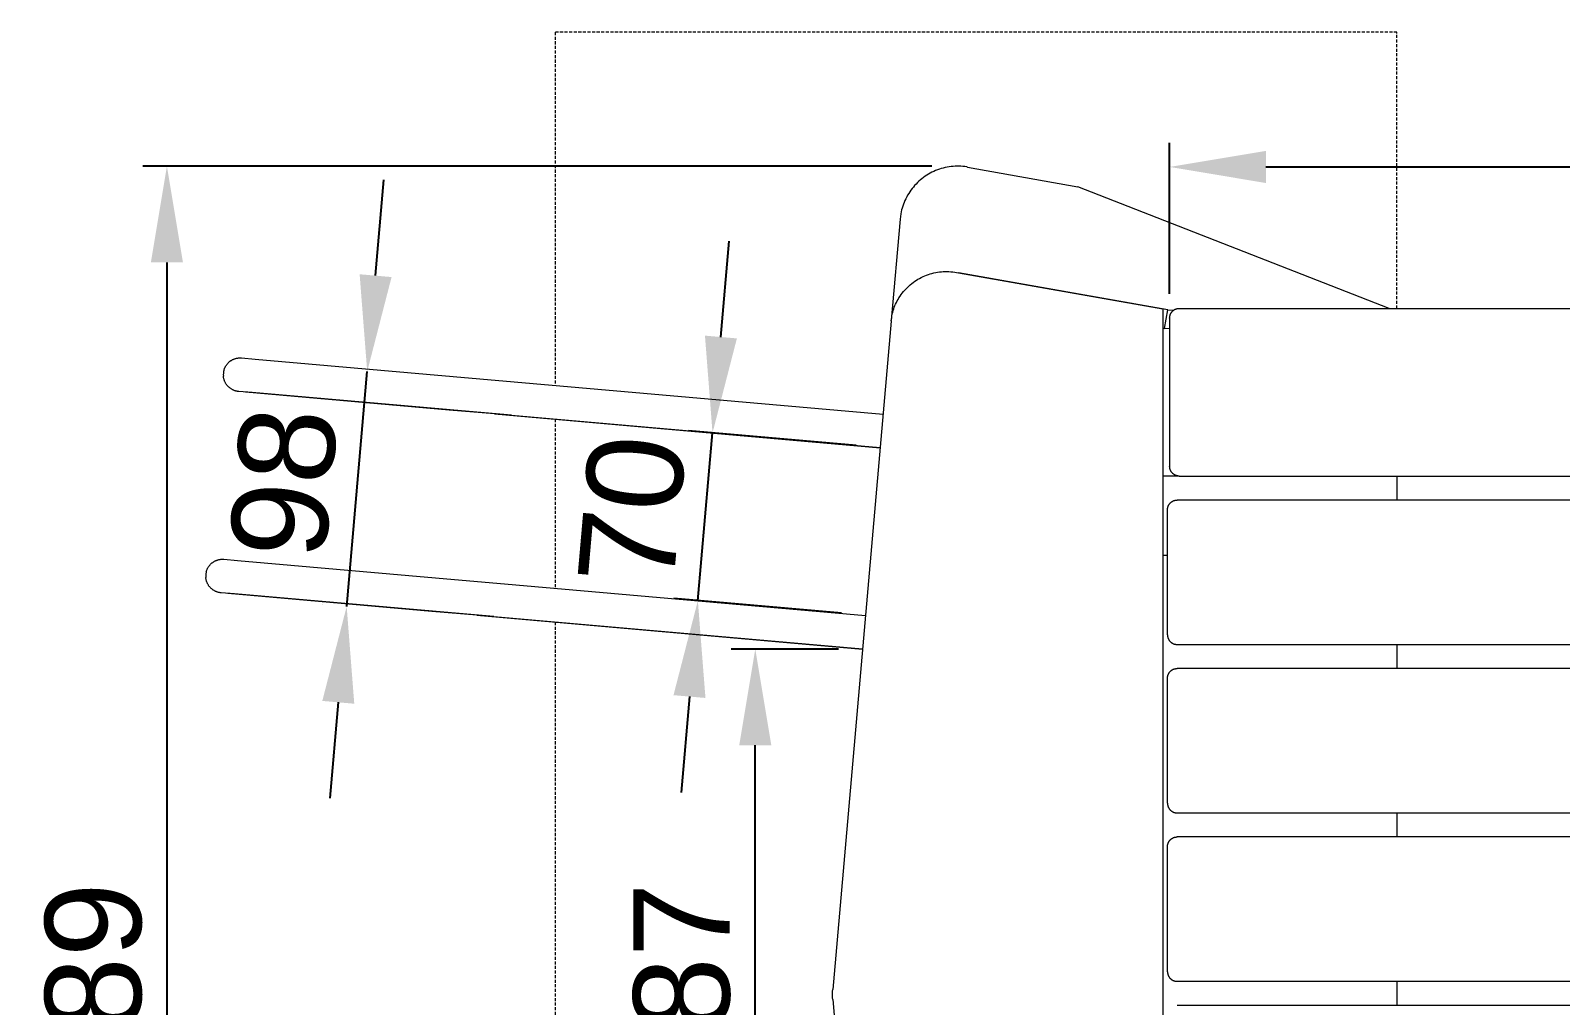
# Model space of a CAD drawing. Header units: millimetres. Extents: x -219 to 4970, y -9 to 3393.
# Drawn here: x -219 to 417, y 1641 to 2046 of the extents above; entities that cross this region are included whole.
import ezdxf

# ---------------------------------------------------------------- set-up
doc = ezdxf.new("R2010")
doc.units = ezdxf.units.MM
doc.linetypes.add('HIDDEN', pattern=[1.905, 1.27, -0.635])
for name, color, linetype, lineweight in [('ZANO_R', 7, 'Continuous', 0), ('ZANO_R_przerywana', 7, 'HIDDEN', 0), ('ZANO_W', 1, 'Continuous', 0)]:
    doc.layers.add(name, color=color, linetype=linetype, lineweight=lineweight)
doc.styles.add('Arial', font='arial.ttf')
doc.styles.get("Standard").update_dxf_attribs({"font": 'ARIALUNI.TTF'})
doc.dimstyles.new('pl i ang', dxfattribs={"dimtxt": 50, "dimasz": 50, "dimexe": 1.25, "dimexo": 0.625, "dimgap": 10, "dimtad": 1, "dimtoh": 1, "dimtxsty": 'Standard', "dimcen": 2.5, "dimclrd": 1, "dimclre": 1, "dimclrt": 1, "dimadec": 0, "dimazin": 0, "dimtfac": 1, "dimtmove": 0, "dimatfit": 3, "dimfxl": 1, "dimarcsym": 1})

# ---------------------------------------------------------------- blocks, each defined once
blk = doc.blocks.new('*D465')
at = {"layer": 'ZANO_W', "color": 1, "lineweight": -2}
for p, q in [((155.45, 1989.3), (-172.62, 1989.3)), ((-162.62, 1949.3), (-162.62, 1340.75)), ((156.28, 1300.75), (-172.62, 1300.75))]:
    blk.add_line(p, q, dxfattribs=at)
at = {"layer": 'ZANO_W', "color": 1}
for points in [[(-155.95, 1949.3), (-169.28, 1949.3), (-162.62, 1989.3)], [(-169.28, 1340.75), (-155.95, 1340.75), (-162.62, 1300.75)]]:
    blk.add_solid(points, dxfattribs=at)
at = {"layer": 'ZANO_W', "color": 1, "insert": (-193.04, 1645.02), "char_height": 40, "attachment_point": 5, "rotation": 90, "style": 'Arial'}
blk.add_mtext('689', dxfattribs=at)
blk = doc.blocks.new('*D466')
at = {"layer": 'ZANO_W', "color": 1, "lineweight": -2}
for p, q in [((67.72, 1918.31), (71.21, 1958.16)), ((123.95, 1873.24), (54.27, 1879.33)), ((58.13, 1808.73), (64.23, 1878.46)), ((117.85, 1803.5), (48.17, 1809.6)), ((54.65, 1768.88), (51.16, 1729.03))]:
    blk.add_line(p, q, dxfattribs=at)
at = {"layer": 'ZANO_W', "color": 1}
for points in [[(61.08, 1918.89), (74.36, 1917.73), (64.23, 1878.46)], [(61.29, 1768.3), (48, 1769.46), (58.13, 1808.73)]]:
    blk.add_solid(points, dxfattribs=at)
at = {"layer": 'ZANO_W', "color": 1, "insert": (30.88, 1846.24), "char_height": 40, "attachment_point": 5, "rotation": 84.99998, "style": 'Arial'}
blk.add_mtext('70', dxfattribs=at)
blk = doc.blocks.new('*D467')
at = {"layer": 'ZANO_W', "color": 1, "lineweight": -2}
for p, q in [((-75.85, 1943.82), (-72.36, 1983.66)), ((-89.3, 1904.84), (-89.3, 1904.84)), ((-87.88, 1806.34), (-79.34, 1903.97)), ((-97.84, 1807.21), (-97.84, 1807.21)), ((-91.36, 1766.49), (-94.85, 1726.64))]:
    blk.add_line(p, q, dxfattribs=at)
at = {"layer": 'ZANO_W', "color": 1}
for points in [[(-82.49, 1944.4), (-69.21, 1943.23), (-79.34, 1903.97)], [(-84.72, 1765.91), (-98.01, 1767.07), (-87.88, 1806.34)]]:
    blk.add_solid(points, dxfattribs=at)
at = {"layer": 'ZANO_W', "color": 1, "insert": (-113.91, 1857.81), "char_height": 40, "attachment_point": 5, "rotation": 85, "style": 'Arial'}
blk.add_mtext('98', dxfattribs=at)
blk = doc.blocks.new('*D468')
at = {"layer": 'ZANO_W', "color": 1, "lineweight": -2}
for p, q in [((116.58, 1788.63), (72, 1788.63)), ((82, 1541.38), (82, 1748.63)), ((116.59, 1501.38), (72, 1501.38))]:
    blk.add_line(p, q, dxfattribs=at)
at = {"layer": 'ZANO_W', "color": 1}
for points in [[(88.67, 1748.63), (75.33, 1748.63), (82, 1788.63)], [(75.33, 1541.38), (88.67, 1541.38), (82, 1501.38)]]:
    blk.add_solid(points, dxfattribs=at)
at = {"layer": 'ZANO_W', "color": 1, "insert": (51.58, 1645), "char_height": 40, "attachment_point": 5, "rotation": 90, "style": 'Arial'}
blk.add_mtext('287', dxfattribs=at)
blk = doc.blocks.new('*D471')
at = {"layer": 'ZANO_W', "color": 1, "lineweight": -2}
for p, q in [((254.28, 1936.2), (254.28, 1998.99)), ((2752.96, 1936.2), (2752.96, 1998.99)), ((294.28, 1988.99), (2712.96, 1988.99))]:
    blk.add_line(p, q, dxfattribs=at)
at = {"layer": 'ZANO_W', "color": 1}
for points in [[(294.28, 1995.66), (294.28, 1982.32), (254.28, 1988.99)], [(2712.96, 1982.32), (2712.96, 1995.66), (2752.96, 1988.99)]]:
    blk.add_solid(points, dxfattribs=at)
at = {"layer": 'ZANO_W', "color": 1, "insert": (1503.62, 2019.41), "char_height": 40, "attachment_point": 5, "style": 'Arial'}
blk.add_mtext('2499', dxfattribs=at)

msp = doc.modelspace()

# ---------------------------------------------------------------- linework, layer by layer
at = {"layer": 'ZANO_R'}
for p, q in [((151.94, 1984.62), (151.28, 1984.12)), ((152.62, 1985.1), (151.94, 1984.62)), ((153.31, 1985.56), (152.62, 1985.1)), ((154.02, 1985.99), (153.31, 1985.56)), ((154.74, 1986.4), (154.02, 1985.99)), ((155.47, 1986.78), (154.74, 1986.4)), ((156.22, 1987.14), (155.47, 1986.78)), ((156.98, 1987.47), (156.22, 1987.14)), ((157.75, 1987.77), (156.98, 1987.47)), ((158.54, 1988.05), (157.75, 1987.77)), ((159.33, 1988.3), (158.54, 1988.05)), ((160.13, 1988.53), (159.33, 1988.3)), ((160.93, 1988.72), (160.13, 1988.53)), ((161.74, 1988.89), (160.93, 1988.72)), ((162.56, 1989.03), (161.74, 1988.89)), ((163.38, 1989.14), (162.56, 1989.03)), ((164.21, 1989.23), (163.38, 1989.14)), ((165.04, 1989.28), (164.21, 1989.23)), ((165.86, 1989.31), (165.04, 1989.28)), ((166.69, 1989.31), (165.86, 1989.31)), ((167.52, 1989.28), (166.69, 1989.31)), ((168.35, 1989.22), (167.52, 1989.28)), ((169.18, 1989.13), (168.35, 1989.22)), ((170, 1989.02), (169.18, 1989.13)), ((170.3, 1988.97), (170, 1989.02)), ((170.3, 1988.97), (216.15, 1980.74)), ((146.23, 1978.66), (145.78, 1977.97)), ((146.7, 1979.34), (146.23, 1978.66)), ((147.2, 1980.01), (146.7, 1979.34)), ((147.72, 1980.65), (147.2, 1980.01)), ((148.26, 1981.28), (147.72, 1980.65)), ((148.83, 1981.89), (148.26, 1981.28)), ((149.41, 1982.48), (148.83, 1981.89)), ((150.01, 1983.04), (149.41, 1982.48)), ((150.64, 1983.59), (150.01, 1983.04)), ((151.28, 1984.12), (150.64, 1983.59)), ((345.52, 1930.2), (216.15, 1980.74)), ((143.08, 1971.93), (142.86, 1971.13)), ((143.32, 1972.72), (143.08, 1971.93)), ((143.59, 1973.5), (143.32, 1972.72)), ((143.89, 1974.28), (143.59, 1973.5)), ((144.22, 1975.04), (143.89, 1974.28)), ((144.57, 1975.79), (144.22, 1975.04)), ((144.95, 1976.53), (144.57, 1975.79)), ((145.35, 1977.25), (144.95, 1976.53)), ((145.78, 1977.97), (145.35, 1977.25)), ((142.22, 1967.35), (138.53, 1925.2)), ((142.51, 1969.5), (142.22, 1967.35)), ((142.67, 1970.32), (142.51, 1969.5)), ((142.86, 1971.13), (142.67, 1970.32)), ((145.81, 1939.49), (146.41, 1940.02)), ((146.41, 1940.02), (147.02, 1940.52)), ((147.02, 1940.52), (147.65, 1941)), ((147.65, 1941), (148.3, 1941.46)), ((148.3, 1941.46), (148.96, 1941.89)), ((148.96, 1941.89), (149.63, 1942.31)), ((149.63, 1942.31), (150.32, 1942.7)), ((150.32, 1942.7), (151.03, 1943.07)), ((151.03, 1943.07), (151.74, 1943.41)), ((151.74, 1943.41), (152.47, 1943.73)), ((152.47, 1943.73), (153.2, 1944.02)), ((153.2, 1944.02), (153.95, 1944.29)), ((153.95, 1944.29), (154.7, 1944.53)), ((154.7, 1944.53), (155.47, 1944.75)), ((155.47, 1944.75), (156.24, 1944.94)), ((156.24, 1944.94), (157.01, 1945.1)), ((157.01, 1945.1), (157.79, 1945.24)), ((157.79, 1945.24), (158.58, 1945.35)), ((158.58, 1945.35), (159.36, 1945.43)), ((159.36, 1945.43), (160.15, 1945.49)), ((160.15, 1945.49), (160.95, 1945.52)), ((160.95, 1945.52), (161.74, 1945.53)), ((161.74, 1945.53), (162.53, 1945.5)), ((162.53, 1945.5), (163.32, 1945.45)), ((163.32, 1945.45), (164.11, 1945.37)), ((164.11, 1945.37), (164.9, 1945.27)), ((164.9, 1945.27), (165.68, 1945.14)), ((165.68, 1945.14), (166.46, 1944.98)), ((166.45, 1944.97), (251.38, 1929.96)), ((253.55, 1929.66), (166.46, 1944.98)), ((140.99, 1933.33), (141.34, 1933.97)), ((141.34, 1933.97), (141.75, 1934.65)), ((141.75, 1934.65), (142.18, 1935.31)), ((142.18, 1935.31), (142.64, 1935.96)), ((142.64, 1935.96), (143.12, 1936.59)), ((143.12, 1936.59), (143.62, 1937.21)), ((143.62, 1937.21), (144.13, 1937.81)), ((144.13, 1937.81), (144.67, 1938.39)), ((144.67, 1938.39), (145.23, 1938.95)), ((145.23, 1938.95), (145.81, 1939.49)), ((138.71, 1926.5), (138.83, 1927.21)), ((138.83, 1927.21), (138.98, 1927.92)), ((138.98, 1927.92), (139.16, 1928.62)), ((139.16, 1928.62), (139.35, 1929.32)), ((139.35, 1929.32), (139.57, 1930.01)), ((139.57, 1930.01), (139.81, 1930.69)), ((139.81, 1930.69), (140.08, 1931.37)), ((140.08, 1931.37), (140.36, 1932.03)), ((140.36, 1932.03), (140.67, 1932.69)), ((140.67, 1932.69), (140.99, 1933.33)), ((251.38, 1929.96), (251.38, 1645.56)), ((252.16, 1921.82), (253.55, 1929.66)), ((253.55, 1929.66), (255.99, 1929.48)), ((254.36, 1927.02), (254.39, 1927.15)), ((254.39, 1927.15), (254.43, 1927.28)), ((254.43, 1927.28), (254.47, 1927.41)), ((254.47, 1927.41), (254.51, 1927.54)), ((254.51, 1927.54), (254.56, 1927.67)), ((254.56, 1927.67), (254.61, 1927.8)), ((254.61, 1927.8), (254.67, 1927.92)), ((254.67, 1927.92), (254.73, 1928.04)), ((254.73, 1928.04), (254.79, 1928.16)), ((254.79, 1928.16), (254.86, 1928.28)), ((254.86, 1928.28), (254.93, 1928.4)), ((254.93, 1928.4), (255.01, 1928.51)), ((255.01, 1928.51), (255.09, 1928.62)), ((255.09, 1928.62), (255.18, 1928.73)), ((255.18, 1928.73), (255.26, 1928.83)), ((255.26, 1928.83), (255.35, 1928.93)), ((255.35, 1928.93), (255.45, 1929.03)), ((255.45, 1929.03), (255.55, 1929.13)), ((255.55, 1929.13), (255.65, 1929.22)), ((255.65, 1929.22), (255.75, 1929.31)), ((255.75, 1929.31), (255.86, 1929.39)), ((255.86, 1929.39), (255.97, 1929.47)), ((255.97, 1929.47), (256.08, 1929.55)), ((256.08, 1929.55), (256.2, 1929.62)), ((256.2, 1929.62), (256.32, 1929.69)), ((256.32, 1929.69), (256.44, 1929.75)), ((256.44, 1929.75), (256.56, 1929.82)), ((256.56, 1929.82), (256.68, 1929.87)), ((256.68, 1929.87), (256.81, 1929.92)), ((256.81, 1929.92), (256.94, 1929.97)), ((256.94, 1929.97), (257.07, 1930.02)), ((257.07, 1930.02), (257.2, 1930.05)), ((257.2, 1930.05), (257.33, 1930.09)), ((257.33, 1930.09), (257.46, 1930.12)), ((257.46, 1930.12), (257.6, 1930.14)), ((257.6, 1930.14), (257.73, 1930.17)), ((257.73, 1930.17), (257.87, 1930.18)), ((257.87, 1930.18), (258.01, 1930.19)), ((258.01, 1930.19), (258.14, 1930.2)), ((258.14, 1930.2), (258.28, 1930.2)), ((258.28, 1930.2), (2748.96, 1930.2)), ((138.51, 1924.9), (114.2, 1647.13)), ((138.52, 1925.06), (138.6, 1925.78)), ((138.6, 1925.78), (138.71, 1926.5)), ((251.38, 1921.96), (252.16, 1921.82)), ((254.28, 1921.67), (252.16, 1921.82)), ((254.28, 1926.34), (254.29, 1926.48)), ((254.28, 1926.2), (254.28, 1926.34)), ((254.28, 1926.2), (254.28, 1864.53)), ((254.29, 1926.48), (254.3, 1926.61)), ((254.3, 1926.61), (254.32, 1926.75)), ((254.32, 1926.75), (254.34, 1926.88)), ((254.34, 1926.88), (254.36, 1927.02)), ((-136.7, 1907.98), (-136.56, 1908.1)), ((-136.56, 1908.1), (-136.42, 1908.21)), ((-136.42, 1908.21), (-136.27, 1908.32)), ((-136.27, 1908.32), (-136.12, 1908.42)), ((-136.12, 1908.42), (-135.97, 1908.52)), ((-135.97, 1908.52), (-135.82, 1908.62)), ((-135.82, 1908.62), (-135.67, 1908.71)), ((-135.67, 1908.71), (-135.48, 1908.81)), ((-135.48, 1908.81), (-135.3, 1908.91)), ((-135.3, 1908.91), (-135.11, 1909)), ((-135.11, 1909), (-134.92, 1909.08)), ((-134.92, 1909.08), (-134.73, 1909.16)), ((-134.73, 1909.16), (-134.53, 1909.24)), ((-134.53, 1909.24), (-134.33, 1909.31)), ((-134.33, 1909.31), (-134.13, 1909.37)), ((-134.13, 1909.37), (-133.93, 1909.42)), ((-133.93, 1909.42), (-133.72, 1909.47)), ((-133.72, 1909.47), (-133.52, 1909.52)), ((-133.52, 1909.52), (-133.31, 1909.56)), ((-133.31, 1909.56), (-133.1, 1909.59)), ((-133.1, 1909.59), (-132.89, 1909.61)), ((-132.89, 1909.61), (-132.68, 1909.63)), ((-132.68, 1909.63), (-132.47, 1909.64)), ((-132.47, 1909.64), (-132.26, 1909.65)), ((-132.26, 1909.65), (-132.06, 1909.65)), ((-132.06, 1909.65), (-131.85, 1909.64)), ((-131.85, 1909.64), (-131.64, 1909.63)), ((-131.64, 1909.63), (-125.96, 1909.14)), ((-125.96, 1909.14), (-32.53, 1900.98)), ((-139.15, 1903.02), (-139.16, 1902.78)), ((-139.16, 1902.78), (-139.16, 1902.53)), ((-139.16, 1902.53), (-139.15, 1902.29)), ((-139.13, 1903.26), (-139.15, 1903.02)), ((-139.15, 1902.29), (-139.13, 1902.05)), ((-139.11, 1903.5), (-139.13, 1903.26)), ((-139.11, 1901.81), (-139.13, 1902.05)), ((-139.07, 1903.74), (-139.11, 1903.5)), ((-139.08, 1901.57), (-139.11, 1901.81)), ((-139.03, 1903.98), (-139.07, 1903.74)), ((-138.98, 1904.22), (-139.03, 1903.98)), ((-138.92, 1904.45), (-138.98, 1904.22)), ((-138.92, 1904.45), (-138.86, 1904.67)), ((-138.86, 1904.67), (-138.8, 1904.88)), ((-138.8, 1904.88), (-138.72, 1905.09)), ((-138.72, 1905.09), (-138.64, 1905.3)), ((-138.64, 1905.3), (-138.55, 1905.5)), ((-138.55, 1905.5), (-138.46, 1905.71)), ((-138.46, 1905.71), (-138.36, 1905.91)), ((-138.36, 1905.91), (-138.25, 1906.1)), ((-138.25, 1906.1), (-138.13, 1906.3)), ((-138.13, 1906.3), (-138.01, 1906.49)), ((-138.01, 1906.49), (-137.89, 1906.67)), ((-137.89, 1906.67), (-137.76, 1906.86)), ((-137.76, 1906.86), (-137.62, 1907.03)), ((-137.62, 1907.03), (-137.48, 1907.2)), ((-137.48, 1907.2), (-137.33, 1907.37)), ((-137.33, 1907.37), (-137.18, 1907.53)), ((-137.18, 1907.53), (-137.01, 1907.7)), ((-137.01, 1907.7), (-136.83, 1907.86)), ((-136.83, 1907.86), (-136.7, 1907.98)), ((-139.04, 1901.34), (-139.08, 1901.57)), ((-138.99, 1901.1), (-139.04, 1901.34)), ((-138.93, 1900.87), (-138.99, 1901.1)), ((-138.86, 1900.64), (-138.93, 1900.87)), ((-138.79, 1900.41), (-138.86, 1900.64)), ((-138.71, 1900.19), (-138.79, 1900.41)), ((-138.62, 1899.96), (-138.71, 1900.19)), ((-138.53, 1899.74), (-138.62, 1899.96)), ((-138.42, 1899.53), (-138.53, 1899.74)), ((-138.31, 1899.31), (-138.42, 1899.53)), ((-138.2, 1899.11), (-138.31, 1899.31)), ((-138.07, 1898.9), (-138.2, 1899.11)), ((-137.94, 1898.7), (-138.07, 1898.9)), ((-137.8, 1898.51), (-137.94, 1898.7)), ((-137.65, 1898.31), (-137.8, 1898.51)), ((-137.5, 1898.13), (-137.65, 1898.31)), ((-137.35, 1897.95), (-137.5, 1898.13)), ((-137.18, 1897.77), (-137.35, 1897.95)), ((-137.01, 1897.61), (-137.18, 1897.77)), ((-136.84, 1897.44), (-137.01, 1897.61)), ((-136.65, 1897.29), (-136.84, 1897.44)), ((-136.47, 1897.13), (-136.65, 1897.29)), ((-136.28, 1896.99), (-136.47, 1897.13)), ((-136.08, 1896.85), (-136.28, 1896.99)), ((-135.88, 1896.72), (-136.08, 1896.85)), ((-135.68, 1896.6), (-135.88, 1896.72)), ((-135.47, 1896.48), (-135.68, 1896.6)), ((-135.25, 1896.37), (-135.47, 1896.48)), ((-135.04, 1896.27), (-135.25, 1896.37)), ((-134.82, 1896.17), (-135.04, 1896.27)), ((-134.59, 1896.09), (-134.82, 1896.17)), ((-134.37, 1896.01), (-134.59, 1896.09)), ((-134.14, 1895.94), (-134.37, 1896.01)), ((-133.91, 1895.87), (-134.14, 1895.94)), ((-133.67, 1895.82), (-133.91, 1895.87)), ((-133.44, 1895.77), (-133.67, 1895.82)), ((-133.2, 1895.73), (-133.44, 1895.77)), ((-132.97, 1895.7), (-133.2, 1895.73)), ((-132.73, 1895.67), (-132.97, 1895.7)), ((-127.18, 1895.19), (-132.73, 1895.67)), ((-45.2, 1887.98), (-129.9, 1895.42)), ((-32.53, 1900.98), (-18.19, 1899.72)), ((-18.19, 1899.72), (135.13, 1886.31)), ((-33.74, 1887.03), (-127.18, 1895.19)), ((-26.48, 1886.34), (-45.2, 1887.98)), ((-19.41, 1885.78), (-33.74, 1887.03)), ((-26.48, 1886.34), (133.91, 1872.31)), ((-19.41, 1885.78), (133.91, 1872.36)), ((254.28, 1864.39), (254.28, 1864.53)), ((254.29, 1864.26), (254.28, 1864.39)), ((254.3, 1864.12), (254.29, 1864.26)), ((254.32, 1863.99), (254.3, 1864.12)), ((254.34, 1863.85), (254.32, 1863.99)), ((254.36, 1863.72), (254.34, 1863.85)), ((254.39, 1863.58), (254.36, 1863.72)), ((254.43, 1863.45), (254.39, 1863.58)), ((258.28, 1860.53), (251.38, 1860.53)), ((254.47, 1863.32), (254.43, 1863.45)), ((254.51, 1863.19), (254.47, 1863.32)), ((254.56, 1863.06), (254.51, 1863.19)), ((254.61, 1862.94), (254.56, 1863.06)), ((254.67, 1862.81), (254.61, 1862.94)), ((254.73, 1862.69), (254.67, 1862.81)), ((254.79, 1862.57), (254.73, 1862.69)), ((254.86, 1862.45), (254.79, 1862.57)), ((254.93, 1862.34), (254.86, 1862.45)), ((255.01, 1862.22), (254.93, 1862.34)), ((255.09, 1862.11), (255.01, 1862.22)), ((255.18, 1862.01), (255.09, 1862.11)), ((255.26, 1861.9), (255.18, 1862.01)), ((255.35, 1861.8), (255.26, 1861.9)), ((255.45, 1861.7), (255.35, 1861.8)), ((255.55, 1861.61), (255.45, 1861.7)), ((255.65, 1861.52), (255.55, 1861.61)), ((255.75, 1861.43), (255.65, 1861.52)), ((255.86, 1861.34), (255.75, 1861.43)), ((255.97, 1861.26), (255.86, 1861.34)), ((256.08, 1861.19), (255.97, 1861.26)), ((256.2, 1861.11), (256.08, 1861.19)), ((256.32, 1861.04), (256.2, 1861.11)), ((256.44, 1860.98), (256.32, 1861.04)), ((256.56, 1860.92), (256.44, 1860.98)), ((256.68, 1860.86), (256.56, 1860.92)), ((256.81, 1860.81), (256.68, 1860.86)), ((256.94, 1860.76), (256.81, 1860.81)), ((257.07, 1860.72), (256.94, 1860.76)), ((257.2, 1860.68), (257.07, 1860.72)), ((257.33, 1860.64), (257.2, 1860.68)), ((257.46, 1860.61), (257.33, 1860.64)), ((257.6, 1860.59), (257.46, 1860.61)), ((257.73, 1860.57), (257.6, 1860.59)), ((257.87, 1860.55), (257.73, 1860.57)), ((258.01, 1860.54), (257.87, 1860.55)), ((258.14, 1860.53), (258.01, 1860.54)), ((258.28, 1860.53), (258.14, 1860.53)), ((258.28, 1860.53), (515.82, 1860.53)), ((348.79, 1860.53), (348.79, 1850.53)), ((253.38, 1846.67), (253.39, 1846.8)), ((253.38, 1846.53), (253.38, 1846.67)), ((253.38, 1794.53), (253.38, 1846.53)), ((253.39, 1846.8), (253.4, 1846.94)), ((253.4, 1846.94), (253.41, 1847.07)), ((253.41, 1847.07), (253.44, 1847.21)), ((253.44, 1847.21), (253.46, 1847.34)), ((253.46, 1847.34), (253.49, 1847.48)), ((253.49, 1847.48), (253.53, 1847.61)), ((253.53, 1847.61), (253.56, 1847.74)), ((253.56, 1847.74), (253.61, 1847.87)), ((253.61, 1847.87), (253.66, 1848)), ((253.66, 1848), (253.71, 1848.12)), ((253.71, 1848.12), (253.77, 1848.25)), ((253.77, 1848.25), (253.83, 1848.37)), ((253.83, 1848.37), (253.89, 1848.49)), ((253.89, 1848.49), (253.96, 1848.61)), ((253.96, 1848.61), (254.03, 1848.72)), ((254.03, 1848.72), (254.11, 1848.84)), ((254.11, 1848.84), (254.19, 1848.95)), ((254.19, 1848.95), (254.27, 1849.05)), ((254.27, 1849.05), (254.36, 1849.16)), ((254.36, 1849.16), (254.45, 1849.26)), ((254.45, 1849.26), (254.55, 1849.36)), ((254.55, 1849.36), (254.65, 1849.45)), ((254.65, 1849.45), (254.75, 1849.54)), ((254.75, 1849.54), (254.85, 1849.63)), ((254.85, 1849.63), (254.96, 1849.72)), ((254.96, 1849.72), (255.07, 1849.8)), ((255.07, 1849.8), (255.18, 1849.87)), ((255.18, 1849.87), (255.3, 1849.95)), ((255.3, 1849.95), (255.42, 1850.02)), ((255.42, 1850.02), (255.54, 1850.08)), ((255.54, 1850.08), (255.66, 1850.14)), ((255.66, 1850.14), (255.78, 1850.2)), ((255.78, 1850.2), (255.91, 1850.25)), ((255.91, 1850.25), (256.04, 1850.3)), ((256.04, 1850.3), (256.17, 1850.34)), ((256.17, 1850.34), (256.3, 1850.38)), ((256.3, 1850.38), (256.43, 1850.42)), ((256.43, 1850.42), (256.56, 1850.45)), ((256.56, 1850.45), (256.7, 1850.47)), ((256.7, 1850.47), (256.83, 1850.49)), ((256.83, 1850.49), (256.97, 1850.51)), ((256.97, 1850.51), (257.1, 1850.52)), ((257.1, 1850.52), (257.24, 1850.53)), ((257.24, 1850.53), (257.38, 1850.53)), ((511.64, 1850.53), (257.38, 1850.53)), ((-142.43, 1825.32), (-142.24, 1825.4)), ((-142.24, 1825.4), (-142.05, 1825.48)), ((-142.05, 1825.48), (-141.85, 1825.56)), ((-141.85, 1825.56), (-141.65, 1825.62)), ((-141.65, 1825.62), (-141.45, 1825.69)), ((-141.45, 1825.69), (-141.25, 1825.74)), ((-141.25, 1825.74), (-141.05, 1825.79)), ((-141.05, 1825.79), (-140.84, 1825.84)), ((-140.84, 1825.84), (-140.63, 1825.88)), ((-140.63, 1825.88), (-140.42, 1825.91)), ((-140.42, 1825.91), (-140.21, 1825.93)), ((-140.21, 1825.93), (-140, 1825.95)), ((-140, 1825.95), (-139.79, 1825.96)), ((-139.79, 1825.96), (-139.58, 1825.97)), ((-139.58, 1825.97), (-139.38, 1825.97)), ((-139.38, 1825.97), (-139.17, 1825.96)), ((-139.17, 1825.96), (-138.96, 1825.95)), ((-138.96, 1825.95), (-133.28, 1825.46)), ((-133.28, 1825.46), (-39.85, 1817.3)), ((253.38, 1827.53), (251.38, 1827.53)), ((-146.47, 1819.34), (-146.48, 1819.1)), ((-146.48, 1819.1), (-146.48, 1818.85)), ((-146.45, 1819.58), (-146.47, 1819.34)), ((-146.43, 1819.82), (-146.45, 1819.58)), ((-146.39, 1820.06), (-146.43, 1819.82)), ((-146.35, 1820.3), (-146.39, 1820.06)), ((-146.3, 1820.54), (-146.35, 1820.3)), ((-146.24, 1820.77), (-146.3, 1820.54)), ((-146.24, 1820.77), (-146.18, 1820.99)), ((-146.18, 1820.99), (-146.12, 1821.2)), ((-146.12, 1821.2), (-146.04, 1821.41)), ((-146.04, 1821.41), (-145.96, 1821.62)), ((-145.96, 1821.62), (-145.87, 1821.82)), ((-145.87, 1821.82), (-145.78, 1822.03)), ((-145.78, 1822.03), (-145.68, 1822.23)), ((-145.68, 1822.23), (-145.57, 1822.42)), ((-145.57, 1822.42), (-145.46, 1822.62)), ((-145.46, 1822.62), (-145.33, 1822.81)), ((-145.33, 1822.81), (-145.21, 1822.99)), ((-145.21, 1822.99), (-145.08, 1823.17)), ((-145.08, 1823.17), (-144.94, 1823.35)), ((-144.94, 1823.35), (-144.8, 1823.52)), ((-144.8, 1823.52), (-144.65, 1823.69)), ((-144.65, 1823.69), (-144.5, 1823.85)), ((-144.5, 1823.85), (-144.33, 1824.02)), ((-144.33, 1824.02), (-144.16, 1824.18)), ((-144.16, 1824.18), (-144.02, 1824.3)), ((-144.02, 1824.3), (-143.88, 1824.41)), ((-143.88, 1824.41), (-143.74, 1824.53)), ((-143.74, 1824.53), (-143.59, 1824.63)), ((-143.59, 1824.63), (-143.45, 1824.74)), ((-143.45, 1824.74), (-143.3, 1824.84)), ((-143.3, 1824.84), (-143.14, 1824.94)), ((-143.14, 1824.94), (-142.99, 1825.03)), ((-142.99, 1825.03), (-142.81, 1825.13)), ((-142.81, 1825.13), (-142.62, 1825.23)), ((-142.62, 1825.23), (-142.43, 1825.32)), ((-146.48, 1818.85), (-146.47, 1818.61)), ((-146.47, 1818.61), (-146.45, 1818.37)), ((-146.43, 1818.13), (-146.45, 1818.37)), ((-146.4, 1817.89), (-146.43, 1818.13)), ((-146.36, 1817.66), (-146.4, 1817.89)), ((-146.31, 1817.42), (-146.36, 1817.66)), ((-146.25, 1817.19), (-146.31, 1817.42)), ((-146.19, 1816.96), (-146.25, 1817.19)), ((-146.11, 1816.73), (-146.19, 1816.96)), ((-146.03, 1816.51), (-146.11, 1816.73)), ((-145.94, 1816.28), (-146.03, 1816.51)), ((-145.85, 1816.06), (-145.94, 1816.28)), ((-145.74, 1815.85), (-145.85, 1816.06)), ((-145.63, 1815.63), (-145.74, 1815.85)), ((-145.52, 1815.43), (-145.63, 1815.63)), ((-145.39, 1815.22), (-145.52, 1815.43)), ((-145.26, 1815.02), (-145.39, 1815.22)), ((-145.12, 1814.83), (-145.26, 1815.02)), ((-144.98, 1814.63), (-145.12, 1814.83)), ((-144.82, 1814.45), (-144.98, 1814.63)), ((-144.67, 1814.27), (-144.82, 1814.45)), ((-144.5, 1814.09), (-144.67, 1814.27)), ((-144.33, 1813.92), (-144.5, 1814.09)), ((-144.16, 1813.76), (-144.33, 1813.92)), ((-143.98, 1813.6), (-144.16, 1813.76)), ((-143.79, 1813.45), (-143.98, 1813.6)), ((-143.6, 1813.31), (-143.79, 1813.45)), ((-143.4, 1813.17), (-143.6, 1813.31)), ((-143.2, 1813.04), (-143.4, 1813.17)), ((-143, 1812.92), (-143.2, 1813.04)), ((-142.79, 1812.8), (-143, 1812.92)), ((-142.57, 1812.69), (-142.79, 1812.8)), ((-142.36, 1812.59), (-142.57, 1812.69)), ((-39.85, 1817.3), (-25.51, 1816.04)), ((-25.51, 1816.04), (127.81, 1802.63)), ((-142.14, 1812.49), (-142.36, 1812.59)), ((-141.91, 1812.41), (-142.14, 1812.49)), ((-141.69, 1812.33), (-141.91, 1812.41)), ((-141.46, 1812.26), (-141.69, 1812.33)), ((-141.23, 1812.19), (-141.46, 1812.26)), ((-140.99, 1812.14), (-141.23, 1812.19)), ((-140.76, 1812.09), (-140.99, 1812.14)), ((-140.52, 1812.05), (-140.76, 1812.09)), ((-140.29, 1812.02), (-140.52, 1812.05)), ((-140.05, 1811.99), (-140.29, 1812.02)), ((-134.5, 1811.51), (-140.05, 1811.99)), ((-52.52, 1804.3), (-137.22, 1811.74)), ((-41.07, 1803.35), (-134.5, 1811.51)), ((-33.8, 1802.66), (-52.52, 1804.3)), ((-26.73, 1802.1), (-41.07, 1803.35)), ((-33.8, 1802.66), (126.58, 1788.63)), ((-26.73, 1802.1), (126.59, 1788.68)), ((253.38, 1794.53), (253.38, 1794.39)), ((253.38, 1794.39), (253.39, 1794.26)), ((253.39, 1794.26), (253.4, 1794.12)), ((253.4, 1794.12), (253.41, 1793.99)), ((253.41, 1793.99), (253.44, 1793.85)), ((253.44, 1793.85), (253.46, 1793.72)), ((253.46, 1793.72), (253.49, 1793.58)), ((253.49, 1793.58), (253.53, 1793.45)), ((253.53, 1793.45), (253.56, 1793.32)), ((253.56, 1793.32), (253.61, 1793.19)), ((253.61, 1793.19), (253.66, 1793.06)), ((253.66, 1793.06), (253.71, 1792.94)), ((253.71, 1792.94), (253.77, 1792.81)), ((253.77, 1792.81), (253.83, 1792.69)), ((253.83, 1792.69), (253.89, 1792.57)), ((253.89, 1792.57), (253.96, 1792.45)), ((253.96, 1792.45), (254.03, 1792.34)), ((254.03, 1792.34), (254.11, 1792.22)), ((254.11, 1792.22), (254.19, 1792.11)), ((254.19, 1792.11), (254.27, 1792.01)), ((254.27, 1792.01), (254.36, 1791.9)), ((254.36, 1791.9), (254.45, 1791.8)), ((254.45, 1791.8), (254.55, 1791.7)), ((254.55, 1791.7), (254.65, 1791.61)), ((254.65, 1791.61), (254.75, 1791.52)), ((254.75, 1791.52), (254.85, 1791.43)), ((254.85, 1791.43), (254.96, 1791.34)), ((254.96, 1791.34), (255.07, 1791.26)), ((255.07, 1791.26), (255.18, 1791.19)), ((255.18, 1791.19), (255.3, 1791.11)), ((255.3, 1791.11), (255.42, 1791.04)), ((255.42, 1791.04), (255.54, 1790.98)), ((255.54, 1790.98), (255.66, 1790.92)), ((255.66, 1790.92), (255.78, 1790.86)), ((255.78, 1790.86), (255.91, 1790.81)), ((255.91, 1790.81), (256.04, 1790.76)), ((256.04, 1790.76), (256.17, 1790.72)), ((256.17, 1790.72), (256.3, 1790.68)), ((256.3, 1790.68), (256.43, 1790.64)), ((256.43, 1790.64), (256.56, 1790.61)), ((256.56, 1790.61), (256.7, 1790.59)), ((256.7, 1790.59), (256.83, 1790.57)), ((256.83, 1790.57), (256.97, 1790.55)), ((256.97, 1790.55), (257.1, 1790.54)), ((257.1, 1790.54), (257.24, 1790.53)), ((257.24, 1790.53), (257.38, 1790.53)), ((257.38, 1790.53), (2747.38, 1790.53)), ((348.79, 1790.53), (348.79, 1780.53)), ((253.38, 1776.67), (253.39, 1776.8)), ((253.38, 1776.53), (253.38, 1776.67)), ((253.38, 1724.53), (253.38, 1776.53)), ((253.39, 1776.8), (253.4, 1776.94)), ((253.4, 1776.94), (253.41, 1777.07)), ((253.41, 1777.07), (253.44, 1777.21)), ((253.44, 1777.21), (253.46, 1777.34)), ((253.46, 1777.34), (253.49, 1777.48)), ((253.49, 1777.48), (253.53, 1777.61)), ((253.53, 1777.61), (253.56, 1777.74)), ((253.56, 1777.74), (253.61, 1777.87)), ((253.61, 1777.87), (253.66, 1778)), ((253.66, 1778), (253.71, 1778.12)), ((253.71, 1778.12), (253.77, 1778.25)), ((253.77, 1778.25), (253.83, 1778.37)), ((253.83, 1778.37), (253.89, 1778.49)), ((253.89, 1778.49), (253.96, 1778.61)), ((253.96, 1778.61), (254.03, 1778.72)), ((254.03, 1778.72), (254.11, 1778.84)), ((254.11, 1778.84), (254.19, 1778.95)), ((254.19, 1778.95), (254.27, 1779.05)), ((254.27, 1779.05), (254.36, 1779.16)), ((254.36, 1779.16), (254.45, 1779.26)), ((254.45, 1779.26), (254.55, 1779.36)), ((254.55, 1779.36), (254.65, 1779.45)), ((254.65, 1779.45), (254.75, 1779.54)), ((254.75, 1779.54), (254.85, 1779.63)), ((254.85, 1779.63), (254.96, 1779.72)), ((254.96, 1779.72), (255.07, 1779.8)), ((255.07, 1779.8), (255.18, 1779.87)), ((255.18, 1779.87), (255.3, 1779.95)), ((255.3, 1779.95), (255.42, 1780.02)), ((255.42, 1780.02), (255.54, 1780.08)), ((255.54, 1780.08), (255.66, 1780.14)), ((255.66, 1780.14), (255.78, 1780.2)), ((255.78, 1780.2), (255.91, 1780.25)), ((255.91, 1780.25), (256.04, 1780.3)), ((256.04, 1780.3), (256.17, 1780.34)), ((256.17, 1780.34), (256.3, 1780.38)), ((256.3, 1780.38), (256.43, 1780.42)), ((256.43, 1780.42), (256.56, 1780.45)), ((256.56, 1780.45), (256.7, 1780.47)), ((256.7, 1780.47), (256.83, 1780.49)), ((256.83, 1780.49), (256.97, 1780.51)), ((256.97, 1780.51), (257.1, 1780.52)), ((257.1, 1780.52), (257.24, 1780.53)), ((257.24, 1780.53), (257.38, 1780.53)), ((2747.38, 1780.53), (257.38, 1780.53)), ((253.38, 1724.53), (253.38, 1724.39)), ((253.38, 1724.39), (253.39, 1724.26)), ((253.39, 1724.26), (253.4, 1724.12)), ((253.4, 1724.12), (253.41, 1723.99)), ((253.41, 1723.99), (253.44, 1723.85)), ((253.44, 1723.85), (253.46, 1723.72)), ((253.46, 1723.72), (253.49, 1723.58)), ((253.49, 1723.58), (253.53, 1723.45)), ((253.53, 1723.45), (253.56, 1723.32)), ((253.56, 1723.32), (253.61, 1723.19)), ((253.61, 1723.19), (253.66, 1723.06)), ((253.66, 1723.06), (253.71, 1722.94)), ((253.71, 1722.94), (253.77, 1722.81)), ((253.77, 1722.81), (253.83, 1722.69)), ((253.83, 1722.69), (253.89, 1722.57)), ((253.89, 1722.57), (253.96, 1722.45)), ((253.96, 1722.45), (254.03, 1722.34)), ((254.03, 1722.34), (254.11, 1722.22)), ((254.11, 1722.22), (254.19, 1722.11)), ((254.19, 1722.11), (254.27, 1722.01)), ((254.27, 1722.01), (254.36, 1721.9)), ((254.36, 1721.9), (254.45, 1721.8)), ((254.45, 1721.8), (254.55, 1721.7)), ((254.55, 1721.7), (254.65, 1721.61)), ((254.65, 1721.61), (254.75, 1721.52)), ((254.75, 1721.52), (254.85, 1721.43)), ((254.85, 1721.43), (254.96, 1721.34)), ((254.96, 1721.34), (255.07, 1721.26)), ((255.07, 1721.26), (255.18, 1721.19)), ((255.18, 1721.19), (255.3, 1721.11)), ((255.3, 1721.11), (255.42, 1721.04)), ((255.42, 1721.04), (255.54, 1720.98)), ((255.54, 1720.98), (255.66, 1720.92)), ((255.66, 1720.92), (255.78, 1720.86)), ((255.78, 1720.86), (255.91, 1720.81)), ((255.91, 1720.81), (256.04, 1720.76)), ((256.04, 1720.76), (256.17, 1720.72)), ((256.17, 1720.72), (256.3, 1720.68)), ((256.3, 1720.68), (256.43, 1720.64)), ((256.43, 1720.64), (256.56, 1720.61)), ((256.56, 1720.61), (256.7, 1720.59)), ((256.7, 1720.59), (256.83, 1720.57)), ((256.83, 1720.57), (256.97, 1720.55)), ((256.97, 1720.55), (257.1, 1720.54)), ((257.1, 1720.54), (257.24, 1720.53)), ((257.24, 1720.53), (257.38, 1720.53)), ((257.38, 1720.53), (2747.38, 1720.53)), ((348.79, 1720.53), (348.79, 1710.53)), ((253.38, 1706.67), (253.39, 1706.8)), ((253.38, 1706.53), (253.38, 1706.67)), ((253.38, 1654.53), (253.38, 1706.53)), ((253.39, 1706.8), (253.4, 1706.94)), ((253.4, 1706.94), (253.41, 1707.07)), ((253.41, 1707.07), (253.44, 1707.21)), ((253.44, 1707.21), (253.46, 1707.34)), ((253.46, 1707.34), (253.49, 1707.48)), ((253.49, 1707.48), (253.53, 1707.61)), ((253.53, 1707.61), (253.56, 1707.74)), ((253.56, 1707.74), (253.61, 1707.87)), ((253.61, 1707.87), (253.66, 1708)), ((253.66, 1708), (253.71, 1708.12)), ((253.71, 1708.12), (253.77, 1708.25)), ((253.77, 1708.25), (253.83, 1708.37)), ((253.83, 1708.37), (253.89, 1708.49)), ((253.89, 1708.49), (253.96, 1708.61)), ((253.96, 1708.61), (254.03, 1708.72)), ((254.03, 1708.72), (254.11, 1708.84)), ((254.11, 1708.84), (254.19, 1708.95)), ((254.19, 1708.95), (254.27, 1709.05)), ((254.27, 1709.05), (254.36, 1709.16)), ((254.36, 1709.16), (254.45, 1709.26)), ((254.45, 1709.26), (254.55, 1709.36)), ((254.55, 1709.36), (254.65, 1709.45)), ((254.65, 1709.45), (254.75, 1709.54)), ((254.75, 1709.54), (254.85, 1709.63)), ((254.85, 1709.63), (254.96, 1709.72)), ((254.96, 1709.72), (255.07, 1709.8)), ((255.07, 1709.8), (255.18, 1709.87)), ((255.18, 1709.87), (255.3, 1709.95)), ((255.3, 1709.95), (255.42, 1710.02)), ((255.42, 1710.02), (255.54, 1710.08)), ((255.54, 1710.08), (255.66, 1710.14)), ((255.66, 1710.14), (255.78, 1710.2)), ((255.78, 1710.2), (255.91, 1710.25)), ((255.91, 1710.25), (256.04, 1710.3)), ((256.04, 1710.3), (256.17, 1710.34)), ((256.17, 1710.34), (256.3, 1710.38)), ((256.3, 1710.38), (256.43, 1710.42)), ((256.43, 1710.42), (256.56, 1710.45)), ((256.56, 1710.45), (256.7, 1710.47)), ((256.7, 1710.47), (256.83, 1710.49)), ((256.83, 1710.49), (256.97, 1710.51)), ((256.97, 1710.51), (257.1, 1710.52)), ((257.1, 1710.52), (257.24, 1710.53)), ((257.24, 1710.53), (257.38, 1710.53)), ((2747.38, 1710.53), (257.38, 1710.53)), ((253.38, 1654.53), (253.38, 1654.39)), ((253.38, 1654.39), (253.39, 1654.26)), ((253.39, 1654.26), (253.4, 1654.12)), ((253.4, 1654.12), (253.41, 1653.99)), ((253.41, 1653.99), (253.44, 1653.85)), ((253.44, 1653.85), (253.46, 1653.72)), ((253.46, 1653.72), (253.49, 1653.58)), ((253.49, 1653.58), (253.53, 1653.45)), ((253.53, 1653.45), (253.56, 1653.32)), ((253.56, 1653.32), (253.61, 1653.19)), ((253.61, 1653.19), (253.66, 1653.06)), ((253.66, 1653.06), (253.71, 1652.94)), ((253.71, 1652.94), (253.77, 1652.81)), ((253.77, 1652.81), (253.83, 1652.69)), ((253.83, 1652.69), (253.89, 1652.57)), ((253.89, 1652.57), (253.96, 1652.45)), ((253.96, 1652.45), (254.03, 1652.34)), ((254.03, 1652.34), (254.11, 1652.22)), ((254.11, 1652.22), (254.19, 1652.11)), ((254.19, 1652.11), (254.27, 1652.01)), ((254.27, 1652.01), (254.36, 1651.9)), ((254.36, 1651.9), (254.45, 1651.8)), ((254.45, 1651.8), (254.55, 1651.7)), ((254.55, 1651.7), (254.65, 1651.61)), ((254.65, 1651.61), (254.75, 1651.52)), ((254.75, 1651.52), (254.85, 1651.43)), ((254.85, 1651.43), (254.96, 1651.34)), ((254.96, 1651.34), (255.07, 1651.26)), ((255.07, 1651.26), (255.18, 1651.19)), ((255.18, 1651.19), (255.3, 1651.11)), ((255.3, 1651.11), (255.42, 1651.04)), ((255.42, 1651.04), (255.54, 1650.98)), ((255.54, 1650.98), (255.66, 1650.92)), ((255.66, 1650.92), (255.78, 1650.86)), ((255.78, 1650.86), (255.91, 1650.81)), ((255.91, 1650.81), (256.04, 1650.76)), ((256.04, 1650.76), (256.17, 1650.72)), ((256.17, 1650.72), (256.3, 1650.68)), ((256.3, 1650.68), (256.43, 1650.64)), ((256.43, 1650.64), (256.56, 1650.61)), ((256.56, 1650.61), (256.7, 1650.59)), ((256.7, 1650.59), (256.83, 1650.57)), ((256.83, 1650.57), (256.97, 1650.55)), ((256.97, 1650.55), (257.1, 1650.54)), ((257.1, 1650.54), (257.24, 1650.53)), ((257.24, 1650.53), (257.38, 1650.53)), ((257.38, 1650.53), (2747.38, 1650.53)), ((348.79, 1650.53), (348.79, 1640.53)), ((114.11, 1645.03), (114.12, 1645.73)), ((114.12, 1644.33), (114.11, 1645.03)), ((114.12, 1645.73), (114.15, 1646.43)), ((114.15, 1643.63), (114.12, 1644.33)), ((114.15, 1646.43), (114.2, 1647.12)), ((114.2, 1642.94), (114.15, 1643.63)), ((114.2, 1642.93), (138.51, 1365.16)), ((251.38, 1645.56), (251.38, 1644.53)), ((251.38, 1644.53), (251.38, 1579.1)), ((2747.38, 1640.53), (257.38, 1640.53))]:
    msp.add_line(p, q, dxfattribs=at)
at = {"layer": 'ZANO_R_przerywana'}
for p, q in [((-1.21, 2045.03), (-1.21, 1898.24)), ((348.79, 2045.03), (-1.21, 2045.03)), ((348.79, 1930.2), (348.79, 2045.03)), ((-1.21, 1884.13), (-1.21, 1813.92)), ((-1.21, 1799.81), (-1.21, 1490.25))]:
    msp.add_line(p, q, dxfattribs=at)

# ---------------------------------------------------------------- dimensions: what is measured, and where the dimension line sits
at = {"layer": 'ZANO_W'}
dim = msp.add_linear_dim(base=(2752.96, 1988.99), p1=(254.28, 1926.2), p2=(2752.96, 1926.2), dimstyle='pl i ang', override={"dimtxt": 40, "dimasz": 40, "dimexe": 10, "dimexo": 10, "dimtoh": 0, "dimdec": 0, "dimtxsty": 'Arial', "dimtdec": 0, "dimtmove": 1}, dxfattribs=at)
dim.commit()
dim.dimension.update_dxf_attribs({"geometry": '*D471', "text_midpoint": (1503.62, 2019.41)})
for base, p1, p2, picture, middle in [((-162.62, 1300.75), (165.45, 1989.3), (166.28, 1300.75), '*D465', (-193.04, 1645.02)), ((82, 1788.63), (126.59, 1501.38), (126.58, 1788.63), '*D468', (51.58, 1645))]:
    dim = msp.add_linear_dim(base=base, p1=p1, p2=p2, angle=90, dimstyle='pl i ang', override={"dimtxt": 40, "dimasz": 40, "dimexe": 10, "dimexo": 10, "dimtoh": 0, "dimdec": 0, "dimtxsty": 'Arial', "dimtdec": 0, "dimtmove": 1}, dxfattribs=at)
    dim.commit()
    dim.dimension.update_dxf_attribs({"geometry": picture, "text_midpoint": middle})
dim = msp.add_aligned_dim(p1=(-87.88, 1806.34), p2=(-79.34, 1903.97), distance=0, dimstyle='pl i ang', override={"dimtxt": 40, "dimasz": 40, "dimexe": 10, "dimexo": 10, "dimtoh": 0, "dimdec": 0, "dimtxsty": 'Arial', "dimtdec": 0, "dimtmove": 1}, dxfattribs=at)
dim.commit()
dim.dimension.update_dxf_attribs({"geometry": '*D467', "text_midpoint": (-113.91, 1857.81)})
dim = msp.add_linear_dim(base=(64.23, 1878.46), p1=(127.81, 1802.63), p2=(133.91, 1872.36), angle=84.99998, dimstyle='pl i ang', override={"dimtxt": 40, "dimasz": 40, "dimexe": 10, "dimexo": 10, "dimtoh": 0, "dimdec": 0, "dimtxsty": 'Arial', "dimtdec": 0, "dimtmove": 1}, dxfattribs=at)
dim.commit()
dim.dimension.update_dxf_attribs({"geometry": '*D466', "text_midpoint": (61.18, 1843.59), "dimtype": 161})

doc.saveas('drawing.dxf')
